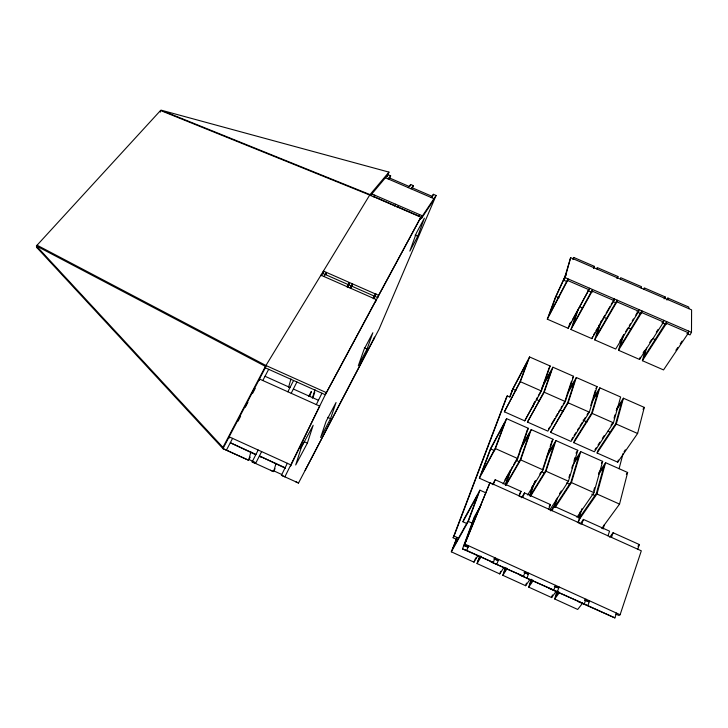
<?xml version="1.0" encoding="UTF-8"?>
<svg xmlns="http://www.w3.org/2000/svg" width="728" height="728" viewBox="0 0 728 728"><rect width="100%" height="100%" fill="white"/><g stroke="black" fill="none" stroke-linecap="round" stroke-linejoin="round"><path stroke-width="1.09" d="M686.895 333.57L690.026 334.925L691.491 332.341L691.6 309.864L570.634 257.666L563.854 280.262L566.985 281.618M645.299 349.895L642.405 360.697L663.536 369.924L688.524 332.842L688.542 331.067M688.788 308.645L688.806 307.079L667.885 298.052L666.912 300.054M250.223 457.157L248.476 460.196L222.968 448.621L36.973 247.72L37.083 245.2L160.542 110.501L369.779 195.059M642.405 360.697L666.53 323.314L666.62 321.576L644.18 356.766L646.528 348.02M667.804 299.59L667.885 298.052M259.386 380.416L259.459 379.015L319.692 406.115L290.609 466.038L290.781 464.864L229.156 436.818L229.174 438.074M622.577 336.391L618.509 350.259L639.575 359.459L663.59 322.04L663.69 320.311M665.001 298.38L665.092 296.851L644.244 287.86L644.089 289.362M248.476 460.196L222.968 448.621L265.338 367.813L265.429 366.384L36.4 245.964L36.973 247.72M618.509 350.259L641.668 312.549L641.841 310.847L620.283 346.337L623.76 334.452M599.39 325.088L594.694 339.867L615.688 349.031L638.738 311.275L638.92 309.582M641.286 288.151L641.459 286.659L620.675 277.696L620.447 279.161M160.315 112.13L160.542 110.501M594.694 339.867L616.889 301.811L617.153 300.154L596.46 335.945L601.21 320.993M577.049 311.766L570.961 329.511L591.891 338.638L613.968 300.546L614.241 298.889M617.663 277.959L617.899 276.494L597.188 267.558L596.887 268.996M570.961 329.511L592.201 291.118L592.547 289.498L572.718 325.589L578.514 308.69M566.202 273.892L555.3 297.515L547.31 319.183L568.159 328.283L589.644 288.243L588.77 289.99M594.112 267.795L594.421 266.366L573.782 257.466L572.836 259.514M320.921 275.175L376.303 299.563L325.289 394.731L265.338 367.813L265.929 365.501L369.724 195.031L420.875 217.19L325.289 394.731L284.885 476.858L281.418 475.275L287.332 463.29M601.747 528.455L619.537 504.104L627.627 472.481L605.605 462.69L598.716 472.836M616.17 410.519L621.667 402.093L615.67 423.741L597.715 450.905L597.115 453.025L617.717 462.18L637.601 433.488L644.28 407.389L623.423 398.216L616.725 408.499M250.878 451.924L248.876 459.495L254.882 462.235M603.184 529.01L604.34 524.624M619.082 468.723L623.132 453.371M617.717 462.18L618.29 460.041M547.31 319.183L567.603 280.462L568.022 278.879L549.058 315.269L555.992 296.469L565.984 274.82M573.4 258.868L573.782 257.466M639.575 359.459L640.158 357.302M563.854 280.262L565.137 277.632L570.634 257.666M578.596 520.438L596.951 494.003L605.605 462.69M597.115 453.025L616.279 424.069L623.423 398.216M593.675 490.972L594.567 487.778M614.041 418.163L614.951 414.924M576.94 517.299L593.939 492.656L602.666 461.379L580.726 451.624L574.137 461.88M592.237 401.164L598.097 391.719L591.664 413.14L574.465 440.567L573.819 442.67L594.357 451.797L613.431 422.804L620.629 396.988L599.845 387.842L592.838 399.171M581.863 508.745L579.16 518.227L596.387 493.375L603.758 466.775L598.698 474.21M288.516 387.478L290.973 378.906M582.537 603.239L577.695 609.454L554.7 598.971L556.984 591M556.629 594.712L557.539 591.527M578.551 517.99L580.38 511.584M531.149 579.233L528.719 587.123L551.624 597.57L552.397 594.903M265.338 367.813L265.993 365.529L37.083 245.2M325.853 274.602L326.49 272.427L324.006 276.531M276.058 463.39L273.837 470.88L281.873 474.547M555.127 507.498L571.435 482.591L580.726 451.624M573.819 442.67L592.173 413.422L599.845 387.842M568.932 477.513L569.888 474.365M571.808 468.059L572.763 464.901M574.037 460.697L574.993 457.548M590.772 405.469L592.401 400.118M593.047 397.979L595.313 390.499M549.813 509.882L568.432 481.244L577.786 450.314L555.928 440.586L547.92 453.79M567.312 393.784L574.601 381.381L567.731 402.566L550.596 432.35L571.07 441.45L589.334 412.166L597.06 386.623L576.339 377.514L568.513 390.854M530.639 582.873L531.613 579.716M554.017 506.961L556.292 499.563M557.548 497.379L554.536 507.152L570.98 482.009L578.878 455.701L573.437 464.164M309.782 396.514L311.375 391.409L308.645 396.332M505.068 568.55L502.83 575.311L525.652 585.721L526.471 583.092M312.33 398.189L315.006 389.689M347.538 286.741L348.212 284.584L322.75 273.4L323.423 271.071L378.578 295.35L420.875 217.19M313.086 397.37L314.778 391.992M348.048 286.832L349.413 282.51L347.01 286.668M350.614 288.097L351.296 285.94M351.797 286.022L352.489 283.865L350.104 288.024M591.891 338.638L592.565 336.536M530.557 496.296L546.009 471.216L555.928 440.586M550.596 432.35L568.159 402.811L576.339 377.514M307.362 443.143L313.167 425.289L301.374 447.238L295.704 464.983L307.362 443.143L304.113 441.669M542.669 469.351L549.467 448.557M550.15 446.482L551.169 443.361M565.256 400.264L571.489 381.217M527.654 494.985L543.015 469.879L552.998 439.284L531.212 429.593L521.658 446.346M542.069 387.442L551.187 371.071L543.889 392.028L527.454 422.067L547.856 431.131L565.319 401.556L573.573 376.294L552.916 367.212L543.543 384.075M504.741 571.07L505.778 567.949M529.911 494.922L533.023 485.512M534.971 481.081L530.002 496.123L545.654 470.679L554.09 444.662L547.165 456.074M615.797 614.05L618.891 615.46L620.11 614.732L641.313 550.814L489.944 482.71L464.346 545.117L468.468 546.992M305.123 470.415L374.601 337.1L373.928 338.975M479.397 556.865L477.031 563.554L499.772 573.919L500.646 571.316M577.768 601.428L614.887 617.899L616.498 613.085M637.783 549.221L639.339 544.544L613.085 532.741L609.718 537.246M330.53 418.664L336.054 402.493L326.071 421.412L320.629 437.51L330.53 418.664L327.655 417.371M373.619 298.234L374.347 296.096M374.019 298.271L375.493 293.994L373.2 298.198M614.887 617.899L587.896 605.605L589.553 600.818L588.424 601.592L584.484 600.045M611.484 537.391L613.085 532.741M375.512 301.847L376.303 299.563M378.578 295.35L377.786 297.634L348.712 284.83M568.159 328.283L569.969 323.077M585.949 599.18L584.293 603.958L519.91 575.065L553.817 590.08L555.537 585.339M607.962 535.808L609.582 531.167L583.437 519.41L580.243 523.978M505.996 485.248L520.675 459.887L531.212 429.593M527.454 422.067L544.216 392.228L552.916 367.212M517.826 456.993L526.471 432.368M541.441 389.744L548.421 369.86M503.103 483.947L517.69 458.549L528.3 428.301L506.588 418.646L490.563 448.503L479.379 478.196L493.693 484.639M511.984 390.927L527.846 360.806L520.12 381.527L504.386 411.811L524.724 420.857L541.395 390.981L550.159 366.002L529.575 356.947L512.721 388.97L509.746 396.878M511.183 469.178L505.55 485.13L520.42 459.395L529.383 433.67L520.047 450.004M367.049 349.085L372.854 332.741L364.064 349.404L358.322 365.72L367.049 349.085L364.346 347.884M478.942 559.313L480.034 556.228M505.25 484.866L510.173 470.934M532.714 407.18L534.479 402.175M456.128 539.12L453.125 537.755L454.054 536.063L457.066 537.428L451.333 551.833L473.992 562.162L474.611 560.442M524.724 420.857L535.153 401.41M557.411 591.718L559.122 586.977L558.094 587.787L554.308 586.34M581.772 524.024L583.437 519.41M578.278 522.449L579.943 517.845L553.908 506.142L550.805 510.892M417.754 236.3L424.36 218.173L416.434 232.951L409.846 251.105L417.754 236.3L415.06 235.126M371.198 195.741L371.862 193.939L422.468 215.852L421.394 218.537L432.896 201.292L433.943 198.689L385.431 177.759M495.095 557.839L493.275 562.507L462.507 548.921L474.31 516.944L481.463 504.222M467.158 546.946L464.127 545.572L474.383 517.745L479.907 507.935M388.952 172.108L370.024 194.603L160.924 110.101L388.952 172.108L387.114 176.804M451.333 551.833L468.304 521.412L479.934 490.181L485.94 492.883M479.379 478.196L495.431 448.594L506.588 418.646M504.386 411.811L520.356 381.69L529.575 356.947M527.054 577.895L528.819 573.182L527.891 574.037L524.751 572.881M552.197 510.719L553.908 506.142M523.477 576.267L491.154 561.971L523.477 576.267L525.252 571.562L524.333 572.417M548.712 509.154L550.432 504.577L524.506 492.92L521.576 497.743M453.235 547.592L457.066 537.428M467.003 523.605L462.963 521.776L463.882 519.328L479.934 490.181M490.681 448.93L481.181 474.174L495.277 448.148L504.768 422.704L490.681 448.93L494.694 450.723M453.125 537.755L506.315 397.67L507.243 395.896L509.928 397.088L512.922 389.152L515.915 390.481M454.054 536.063L507.243 395.896M496.833 564.127L498.653 559.459L497.815 560.351L493.812 558.967M522.731 497.47L524.506 492.92M519.264 495.905L521.039 491.364L495.222 479.752L492.465 484.648M464.346 545.117L489.944 482.71M493.275 562.507L466.739 550.423L468.605 545.782L467.877 546.719L464.127 545.572M493.402 484.266L495.222 479.752M389.353 179.006L390.654 175.867L387.979 174.72L370.434 195.641M409.782 186.586L410.656 184.493L413.34 185.649L412.458 187.742M432.077 197.434L433.406 194.303L436.099 195.468L379.07 329.147L298.516 483.028L281.418 475.275M593.466 268.423L594.421 266.366M616.925 278.542L617.899 276.494M664.118 298.844L665.092 296.851M316.316 404.595L321.931 393.22M261.625 451.588L255.583 463.49L252.134 461.916L258.185 450.022M291.191 393.293L296.915 381.991M287.833 391.782L293.575 380.489M613.795 299.763L612.894 301.51L615.988 302.848M238.029 421.175L240.631 416.207M245.318 407.252L247.92 402.284M252.616 393.338L255.219 388.37M226.408 450.186L232.578 438.374M262.808 380.526L268.668 369.314M222.968 448.621L222.941 447.383L265.429 366.384M300.391 448.612L303.585 442.66M373.355 298.762L376.058 293.794M252.134 461.916L273.446 471.589L275.029 468.714M569.924 324.37L571.544 321.412M572.627 319.446L588.333 290.863M462.963 521.776L478.005 494.485L468.259 520.629L452.297 549.276M548.512 368.978L550.159 366.002M536.227 399.481L537.3 397.552M538.383 395.613L541.077 390.79M526.626 431.258L528.3 428.301M350.914 287.633L352.043 285.667M504.859 480.016L510.328 470.47M511.429 468.568L512.521 466.657M513.613 464.746L516.898 459.022M347.274 287.26L349.54 283.329M593.657 334.725L594.785 332.769M595.913 330.812L597.615 327.882M598.744 325.926L599.881 323.978M601.01 322.022L604.968 315.188M606.106 313.231L610.064 306.388M611.192 304.441L612.321 302.484M572.463 378.205L573.573 376.294M548.548 429.056L549.676 427.145M551.369 424.278L554.754 418.536M555.883 416.625L557.575 413.75M558.704 411.839L559.832 409.928M560.96 408.017L562.089 406.106M563.217 404.186L564.91 401.319M474.911 559.586L476.076 557.63M473.992 562.162L478.032 555.373M477.95 560.97L480.871 556.092M477.031 563.554L481.099 556.774M519.292 494.257L521.039 491.364M551.296 442.124L552.998 439.284M321.294 275.794L323.651 271.926M619.828 341.232L621.002 339.303M622.185 337.364L623.96 334.452M625.725 331.549L627.5 328.647M629.274 325.744L630.448 323.805M632.222 320.902L633.405 318.964M635.762 315.088L636.945 313.158M531.722 487.278L532.869 485.385M534.024 483.501L535.753 480.671M539.785 474.065L540.94 472.181M595.904 388.515L597.06 386.623M571.726 439.348L572.9 437.455M574.083 435.562L575.848 432.723M577.623 429.884L578.805 427.982M579.979 426.089L582.345 422.304M583.519 420.411L585.294 417.572M587.059 414.723L588.242 412.831M576.003 453.116L577.786 450.314M499.772 573.919L504.058 567.23M643.152 352.734L644.344 350.869M649.722 342.479L651.515 339.685M656.292 332.223L658.085 329.429M503.694 572.709L506.679 568.058M502.83 575.311L507.134 568.632M549.194 506.479L550.432 504.577M559.504 493.73L561.324 490.927M594.967 449.676L596.205 447.802M598.052 444.99L599.899 442.178M602.356 438.429L604.204 435.617M610.983 425.298L612.212 423.423M420.056 219.456L436.099 195.468M675.893 350.277L677.759 347.511M680.243 343.816L682.109 341.041M601.419 463.226L602.666 461.379M418.418 216.425L419.637 214.624M431.231 197.525L433.406 194.303M643.015 409.245L644.28 407.389M525.652 585.721L530.03 579.324M529.529 584.484L532.687 579.898M528.719 587.123L533.124 580.735M624.069 451.688L625.352 449.831M626.326 474.31L627.627 472.481M551.624 597.57L556.238 591.263M555.464 596.305L558.785 591.782M554.7 598.971L559.341 592.674M397.224 207.243L398.534 205.487M410.992 188.789L413.34 185.649M394.385 206.015L395.714 204.259M408.29 187.624L410.656 184.493M637.928 546.319L639.339 544.544M373.264 196.86L374.674 195.149M388.124 178.924L390.654 175.867M462.507 548.921L466.739 550.423M587.896 605.605L548.775 588.224M389.061 177.787L409.172 186.459M411.866 187.624L432.041 196.323M565.137 277.632L691.491 332.341M373.61 196.433L394.713 205.578M397.552 206.807L418.718 215.97M567.603 280.462L589.289 289.862M592.201 291.118L613.968 300.546M616.889 301.811L638.738 311.275M641.668 312.549L663.59 322.04M666.53 323.314L688.524 332.842M587.833 290.654L592.01 292.456M636.845 311.884L641.013 313.695M661.87 322.731L666.038 324.533M555.992 296.469L559.068 297.807M580.271 307.025L582.327 307.917M603.603 317.162L606.697 318.509M628.037 327.791L631.149 329.138M652.561 338.447L655.682 339.803M520.356 381.69L541.395 390.981M544.216 392.228L565.319 401.556M568.159 402.811L589.334 412.166M592.173 413.422L613.431 422.804M616.279 424.069L637.601 433.488M536.545 399.608L539.548 400.937M560.251 410.101L563.263 411.429M583.028 420.183L587.059 421.967M607.907 431.185L609.928 432.086M495.431 448.594L517.69 458.549M520.675 459.887L543.015 469.879M546.009 471.216L568.432 481.244M571.435 482.591L593.939 492.656M596.951 494.003L619.537 504.104M516.571 460.515L519.592 461.861M541.541 471.689L544.571 473.036M566.602 482.901L569.642 484.257M591.755 494.157L594.803 495.522M265.929 365.501L326.026 392.465M265.028 376.276L290.008 387.505M293.357 389.016L318.445 400.291M519.137 496.077L522.213 497.47M577.331 522.267L580.444 523.66M468.304 521.412L472.399 523.268M465.065 544.171L620.11 614.732M494.221 558.713L498.343 560.587M524.105 572.317L528.219 574.192M555.009 586.386L558.103 587.787M584.893 599.981L589.007 601.856M255.956 454.418L230.303 442.733L255.637 454.7M285.149 467.713L259.396 455.983L285.485 468.295M270.498 470.243L273.446 471.589M295.55 481.672L298.516 483.028M259.814 456.456L261.752 457.475M36.4 245.964L222.941 447.383"/></g></svg>
